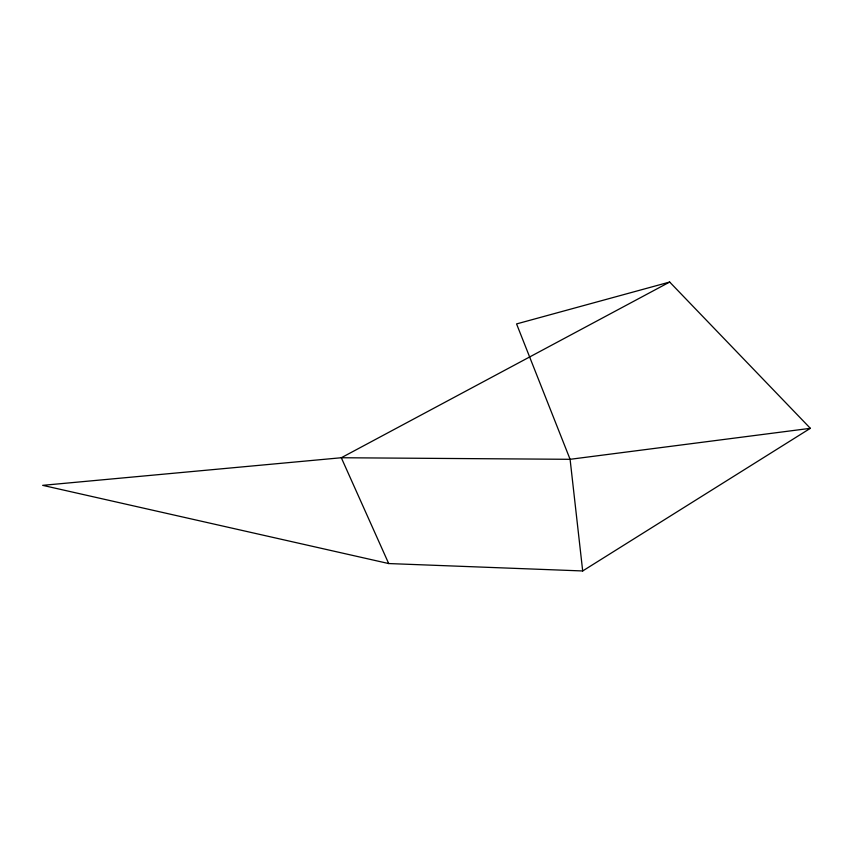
<?xml version="1.0" encoding="UTF-8"?>
<svg xmlns="http://www.w3.org/2000/svg" width="853" height="853" viewBox="0 0 853 853"><rect width="100%" height="100%" fill="white"/><g stroke="black" fill="none" stroke-linecap="round" stroke-linejoin="round"><path stroke-width="1.28" d="M582.684 570.956L810.35 428.323L669.68 282.044L516.566 323.927L570.092 459.309L582.684 570.956L388.701 563.556L42.65 485.346L341.307 457.741L570.092 459.309L810.35 428.323M669.68 282.044L341.307 457.741L388.701 563.556"/></g></svg>
